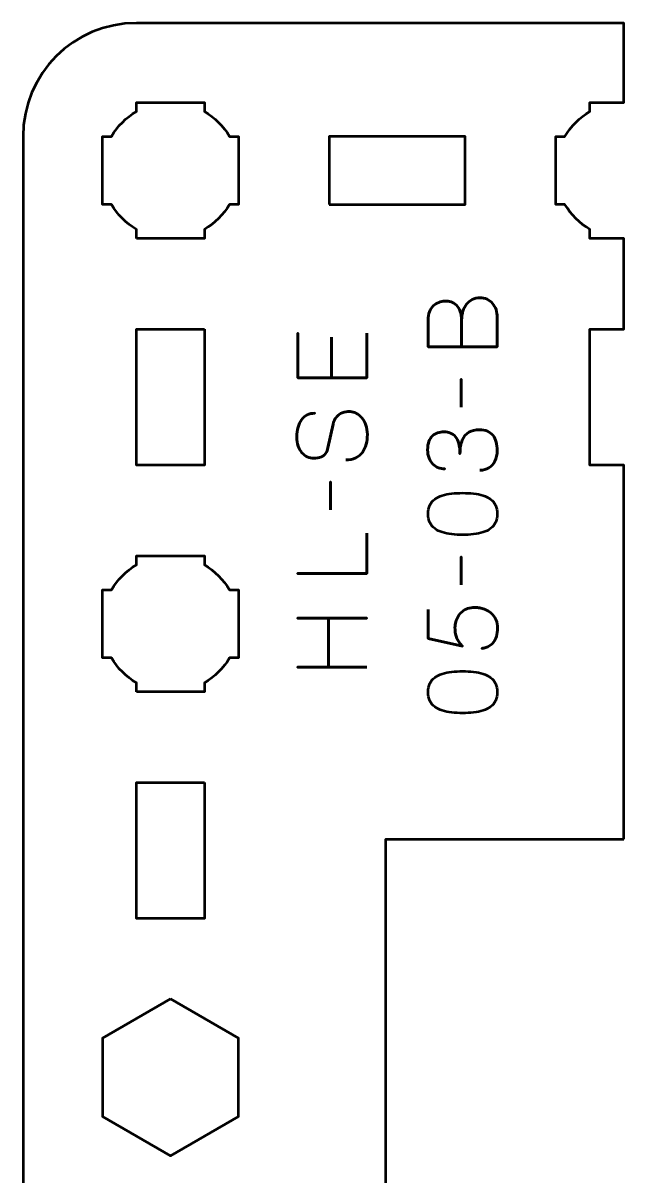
# Model space of a CAD drawing. Header units: centimetres. Extents: x -22.2 to 28.4, y -19.5 to -10.2.
# Drawn here: x -16.15 to -13.5, y -15.29 to -10.2 of the extents above; entities that cross this region are included whole.
import ezdxf

# ---------------------------------------------------------------- set-up
doc = ezdxf.new("R2010")
doc.units = ezdxf.units.CM
doc.header["$MEASUREMENT"] = 0
doc.layers.add('Layer 1', color=7, linetype='Continuous')

msp = doc.modelspace()

# ---------------------------------------------------------------- linework, layer by layer
at = {"layer": 'Layer 1', "lineweight": 53}
for points, knots in [([(-13.49996, -13.80007), (-13.49996, -13.80007), (-14.55004, -13.80007), (-14.55004, -13.80007), (-14.55004, -13.80007), (-14.55004, -13.80007), (-14.55004, -15.85002), (-14.55004, -15.85002), (-14.55004, -15.85002), (-14.55004, -15.85002), (-14.55003, -17.89997), (-14.55003, -17.89997), (-14.55003, -17.89997), (-14.55003, -17.89997), (-13.49996, -17.89997), (-13.49996, -17.89997), (-13.49996, -17.89997), (-13.49996, -18.53722), (-13.49996, -18.9253), (-13.49996, -19.49997), (-13.49996, -19.49997), (-13.49996, -19.49997), (-15.64997, -19.49997), (-15.64997, -19.49997), (-15.64997, -19.49997), (-15.92697, -19.49997), (-16.15006, -19.27687), (-16.15006, -18.99987), (-16.15006, -18.99987), (-16.15006, -18.99987), (-16.15006, -15.85002), (-16.15006, -15.85002), (-16.15006, -15.85002), (-16.15006, -15.85002), (-16.15006, -10.70017), (-16.15006, -10.70017), (-16.15006, -10.70017), (-16.15006, -10.42322), (-15.92718, -10.20015), (-15.65012, -10.20007), (-15.65012, -10.20007), (-15.65012, -10.20007), (-13.49996, -10.20007), (-13.49996, -10.20007), (-13.49996, -10.20007), (-13.49996, -10.20007), (-13.49996, -10.55003), (-13.49996, -10.55003), (-13.49996, -10.55003), (-13.49996, -10.55003), (-13.65011, -10.55003), (-13.65011, -10.55003), (-13.65011, -10.55003), (-13.65011, -10.55003), (-13.65011, -10.59022), (-13.65011, -10.59022), (-13.65011, -10.59022), (-13.69561, -10.61656), (-13.73355, -10.65452), (-13.75989, -10.70003), (-13.75989, -10.70003), (-13.75989, -10.70003), (-13.8001, -10.70003), (-13.8001, -10.70003), (-13.8001, -10.70003), (-13.8001, -10.70003), (-13.8001, -11.00003), (-13.8001, -11.00003), (-13.8001, -11.00003), (-13.8001, -11.00003), (-13.75987, -11.00003), (-13.75987, -11.00003), (-13.75987, -11.00003), (-13.73353, -11.04553), (-13.6956, -11.08349), (-13.65011, -11.10983), (-13.65011, -11.10983), (-13.65011, -11.10983), (-13.65011, -11.15002), (-13.65011, -11.15002), (-13.65011, -11.15002), (-13.65011, -11.15002), (-13.50159, -11.15002), (-13.50159, -11.15002), (-13.50159, -11.15002), (-13.50159, -11.15002), (-13.50004, -11.15004), (-13.50004, -11.15004), (-13.50004, -11.15004), (-13.50004, -11.15004), (-13.49996, -11.15004), (-13.49996, -11.15004), (-13.49996, -11.15004), (-13.49996, -11.15004), (-13.49996, -11.55012), (-13.49996, -11.55012), (-13.49996, -11.55012), (-13.49996, -11.55012), (-13.65012, -11.55012), (-13.65012, -11.55012), (-13.65012, -11.55012), (-13.65012, -11.55012), (-13.65012, -12.15011), (-13.65012, -12.15011), (-13.65012, -12.15011), (-13.65012, -12.15011), (-13.49996, -12.15011), (-13.49996, -12.15011), (-13.49996, -12.15011), (-13.49996, -12.82418), (-13.49996, -12.98065), (-13.49996, -13.80007)], [0, 0, 0, 0, 0.0357143, 0.0357143, 0.0357143, 0.0357143, 0.0714286, 0.0714286, 0.0714286, 0.0714286, 0.1071429, 0.1071429, 0.1071429, 0.1071429, 0.1428571, 0.1428571, 0.1428571, 0.1428571, 0.1785714, 0.1785714, 0.1785714, 0.1785714, 0.2142857, 0.2142857, 0.2142857, 0.2142857, 0.25, 0.25, 0.25, 0.25, 0.2857143, 0.2857143, 0.2857143, 0.2857143, 0.3214286, 0.3214286, 0.3214286, 0.3214286, 0.3571429, 0.3571429, 0.3571429, 0.3571429, 0.3928571, 0.3928571, 0.3928571, 0.3928571, 0.4285714, 0.4285714, 0.4285714, 0.4285714, 0.4642857, 0.4642857, 0.4642857, 0.4642857, 0.5, 0.5, 0.5, 0.5, 0.5357143, 0.5357143, 0.5357143, 0.5357143, 0.5714286, 0.5714286, 0.5714286, 0.5714286, 0.6071429, 0.6071429, 0.6071429, 0.6071429, 0.6428571, 0.6428571, 0.6428571, 0.6428571, 0.6785714, 0.6785714, 0.6785714, 0.6785714, 0.7142857, 0.7142857, 0.7142857, 0.7142857, 0.75, 0.75, 0.75, 0.75, 0.7857143, 0.7857143, 0.7857143, 0.7857143, 0.8214286, 0.8214286, 0.8214286, 0.8214286, 0.8571429, 0.8571429, 0.8571429, 0.8571429, 0.8928571, 0.8928571, 0.8928571, 0.8928571, 0.9285714, 0.9285714, 0.9285714, 0.9285714, 0.9642857, 0.9642857, 0.9642857, 0.9642857, 1, 1, 1, 1]), ([(-15.65011, -11.15002), (-15.65011, -11.15002), (-15.50159, -11.15002), (-15.50159, -11.15002), (-15.50159, -11.15002), (-15.50159, -11.15002), (-15.50004, -11.15004), (-15.50004, -11.15004), (-15.50004, -11.15004), (-15.50004, -11.15004), (-15.49849, -11.15002), (-15.49849, -11.15002), (-15.49849, -11.15002), (-15.49849, -11.15002), (-15.35011, -11.15002), (-15.35011, -11.15002), (-15.35011, -11.15002), (-15.35011, -11.15002), (-15.35011, -11.10993), (-15.35011, -11.10993), (-15.35011, -11.10993), (-15.30454, -11.08358), (-15.26656, -11.04558), (-15.2402, -11.00003), (-15.2402, -11.00003), (-15.2402, -11.00003), (-15.20011, -11.00003), (-15.20011, -11.00003), (-15.20011, -11.00003), (-15.20011, -11.00003), (-15.20011, -10.85598), (-15.20011, -10.85598), (-15.20011, -10.85598), (-15.20011, -10.85598), (-15.20005, -10.85004), (-15.20005, -10.85004), (-15.20005, -10.85004), (-15.20005, -10.85004), (-15.20011, -10.8441), (-15.20011, -10.8441), (-15.20011, -10.8441), (-15.20011, -10.8441), (-15.20011, -10.70003), (-15.20011, -10.70003), (-15.20011, -10.70003), (-15.20011, -10.70003), (-15.24018, -10.70003), (-15.24018, -10.70003), (-15.24018, -10.70003), (-15.26654, -10.65446), (-15.30453, -10.61647), (-15.35011, -10.59013), (-15.35011, -10.59013), (-15.35011, -10.59013), (-15.35011, -10.55003), (-15.35011, -10.55003), (-15.35011, -10.55003), (-15.35011, -10.55003), (-15.65011, -10.55003), (-15.65011, -10.55003), (-15.65011, -10.55003), (-15.65011, -10.55003), (-15.65011, -10.59022), (-15.65011, -10.59022), (-15.65011, -10.59022), (-15.69561, -10.61656), (-15.73355, -10.65452), (-15.75989, -10.70003), (-15.75989, -10.70003), (-15.75989, -10.70003), (-15.8001, -10.70003), (-15.8001, -10.70003), (-15.8001, -10.70003), (-15.8001, -10.70003), (-15.8001, -11.00003), (-15.8001, -11.00003), (-15.8001, -11.00003), (-15.8001, -11.00003), (-15.75987, -11.00003), (-15.75987, -11.00003), (-15.75987, -11.00003), (-15.73353, -11.04553), (-15.6956, -11.08349), (-15.65011, -11.10983), (-15.65011, -11.10983), (-15.65011, -11.10983), (-15.65011, -11.15002), (-15.65011, -11.15002)], [0, 0, 0, 0, 0.0454545, 0.0454545, 0.0454545, 0.0454545, 0.0909091, 0.0909091, 0.0909091, 0.0909091, 0.1363636, 0.1363636, 0.1363636, 0.1363636, 0.1818182, 0.1818182, 0.1818182, 0.1818182, 0.2272727, 0.2272727, 0.2272727, 0.2272727, 0.2727273, 0.2727273, 0.2727273, 0.2727273, 0.3181818, 0.3181818, 0.3181818, 0.3181818, 0.3636364, 0.3636364, 0.3636364, 0.3636364, 0.4090909, 0.4090909, 0.4090909, 0.4090909, 0.4545455, 0.4545455, 0.4545455, 0.4545455, 0.5, 0.5, 0.5, 0.5, 0.5454545, 0.5454545, 0.5454545, 0.5454545, 0.5909091, 0.5909091, 0.5909091, 0.5909091, 0.6363636, 0.6363636, 0.6363636, 0.6363636, 0.6818182, 0.6818182, 0.6818182, 0.6818182, 0.7272727, 0.7272727, 0.7272727, 0.7272727, 0.7727273, 0.7727273, 0.7727273, 0.7727273, 0.8181818, 0.8181818, 0.8181818, 0.8181818, 0.8636364, 0.8636364, 0.8636364, 0.8636364, 0.9090909, 0.9090909, 0.9090909, 0.9090909, 0.9545455, 0.9545455, 0.9545455, 0.9545455, 1, 1, 1, 1]), ([(-14.80011, -11), (-14.80011, -11), (-14.80011, -10.69999), (-14.80011, -10.69999), (-14.80011, -10.69999), (-14.80011, -10.69999), (-14.20012, -10.69999), (-14.20012, -10.69999), (-14.20012, -10.69999), (-14.20012, -10.69999), (-14.20012, -11), (-14.20012, -11), (-14.20012, -11), (-14.20012, -11), (-14.80011, -11), (-14.80011, -11)], [0, 0, 0, 0, 0.25, 0.25, 0.25, 0.25, 0.5, 0.5, 0.5, 0.5, 0.75, 0.75, 0.75, 0.75, 1, 1, 1, 1]), ([(-15.35011, -11.55012), (-15.35011, -11.55012), (-15.65012, -11.55012), (-15.65012, -11.55012), (-15.65012, -11.55012), (-15.65012, -11.55012), (-15.65012, -12.15011), (-15.65012, -12.15011), (-15.65012, -12.15011), (-15.65012, -12.15011), (-15.35011, -12.15011), (-15.35011, -12.15011), (-15.35011, -12.15011), (-15.35011, -12.15011), (-15.35011, -11.55012), (-15.35011, -11.55012)], [0, 0, 0, 0, 0.25, 0.25, 0.25, 0.25, 0.5, 0.5, 0.5, 0.5, 0.75, 0.75, 0.75, 0.75, 1, 1, 1, 1]), ([(-15.65011, -13.15002), (-15.65011, -13.15002), (-15.50159, -13.15002), (-15.50159, -13.15002), (-15.50159, -13.15002), (-15.50159, -13.15002), (-15.50004, -13.15004), (-15.50004, -13.15004), (-15.50004, -13.15004), (-15.50004, -13.15004), (-15.49849, -13.15002), (-15.49849, -13.15002), (-15.49849, -13.15002), (-15.49849, -13.15002), (-15.35011, -13.15002), (-15.35011, -13.15002), (-15.35011, -13.15002), (-15.35011, -13.15002), (-15.35011, -13.10993), (-15.35011, -13.10993), (-15.35011, -13.10993), (-15.30454, -13.08358), (-15.26656, -13.04558), (-15.2402, -13.00003), (-15.2402, -13.00003), (-15.2402, -13.00003), (-15.20011, -13.00003), (-15.20011, -13.00003), (-15.20011, -13.00003), (-15.20011, -13.00003), (-15.20011, -12.85598), (-15.20011, -12.85598), (-15.20011, -12.85598), (-15.20011, -12.85598), (-15.20005, -12.85004), (-15.20005, -12.85004), (-15.20005, -12.85004), (-15.20005, -12.85004), (-15.20011, -12.8441), (-15.20011, -12.8441), (-15.20011, -12.8441), (-15.20011, -12.8441), (-15.20011, -12.70003), (-15.20011, -12.70003), (-15.20011, -12.70003), (-15.20011, -12.70003), (-15.24018, -12.70003), (-15.24018, -12.70003), (-15.24018, -12.70003), (-15.26654, -12.65446), (-15.30453, -12.61647), (-15.35011, -12.59013), (-15.35011, -12.59013), (-15.35011, -12.59013), (-15.35011, -12.55003), (-15.35011, -12.55003), (-15.35011, -12.55003), (-15.35011, -12.55003), (-15.65011, -12.55003), (-15.65011, -12.55003), (-15.65011, -12.55003), (-15.65011, -12.55003), (-15.65011, -12.59022), (-15.65011, -12.59022), (-15.65011, -12.59022), (-15.69561, -12.61656), (-15.73355, -12.65452), (-15.75989, -12.70003), (-15.75989, -12.70003), (-15.75989, -12.70003), (-15.8001, -12.70003), (-15.8001, -12.70003), (-15.8001, -12.70003), (-15.8001, -12.70003), (-15.8001, -13.00003), (-15.8001, -13.00003), (-15.8001, -13.00003), (-15.8001, -13.00003), (-15.75987, -13.00003), (-15.75987, -13.00003), (-15.75987, -13.00003), (-15.73353, -13.04553), (-15.6956, -13.08349), (-15.65011, -13.10983), (-15.65011, -13.10983), (-15.65011, -13.10983), (-15.65011, -13.15002), (-15.65011, -13.15002)], [0, 0, 0, 0, 0.0454545, 0.0454545, 0.0454545, 0.0454545, 0.0909091, 0.0909091, 0.0909091, 0.0909091, 0.1363636, 0.1363636, 0.1363636, 0.1363636, 0.1818182, 0.1818182, 0.1818182, 0.1818182, 0.2272727, 0.2272727, 0.2272727, 0.2272727, 0.2727273, 0.2727273, 0.2727273, 0.2727273, 0.3181818, 0.3181818, 0.3181818, 0.3181818, 0.3636364, 0.3636364, 0.3636364, 0.3636364, 0.4090909, 0.4090909, 0.4090909, 0.4090909, 0.4545455, 0.4545455, 0.4545455, 0.4545455, 0.5, 0.5, 0.5, 0.5, 0.5454545, 0.5454545, 0.5454545, 0.5454545, 0.5909091, 0.5909091, 0.5909091, 0.5909091, 0.6363636, 0.6363636, 0.6363636, 0.6363636, 0.6818182, 0.6818182, 0.6818182, 0.6818182, 0.7272727, 0.7272727, 0.7272727, 0.7272727, 0.7727273, 0.7727273, 0.7727273, 0.7727273, 0.8181818, 0.8181818, 0.8181818, 0.8181818, 0.8636364, 0.8636364, 0.8636364, 0.8636364, 0.9090909, 0.9090909, 0.9090909, 0.9090909, 0.9545455, 0.9545455, 0.9545455, 0.9545455, 1, 1, 1, 1]), ([(-15.35011, -13.55012), (-15.35011, -13.55012), (-15.65012, -13.55012), (-15.65012, -13.55012), (-15.65012, -13.55012), (-15.65012, -13.55012), (-15.65012, -14.15011), (-15.65012, -14.15011), (-15.65012, -14.15011), (-15.65012, -14.15011), (-15.35011, -14.15011), (-15.35011, -14.15011), (-15.35011, -14.15011), (-15.35011, -14.15011), (-15.35011, -13.55012), (-15.35011, -13.55012)], [0, 0, 0, 0, 0.25, 0.25, 0.25, 0.25, 0.5, 0.5, 0.5, 0.5, 0.75, 0.75, 0.75, 0.75, 1, 1, 1, 1]), ([(-15.50001, -14.50359), (-15.50001, -14.50359), (-15.35, -14.59019), (-15.35, -14.59019), (-15.35, -14.59019), (-15.35, -14.59019), (-15.20001, -14.67679), (-15.20001, -14.67679), (-15.20001, -14.67679), (-15.20001, -14.67679), (-15.20001, -14.85), (-15.20001, -14.85), (-15.20001, -14.85), (-15.20001, -14.85), (-15.20001, -15.02321), (-15.20001, -15.02321), (-15.20001, -15.02321), (-15.20001, -15.02321), (-15.35, -15.10981), (-15.35, -15.10981), (-15.35, -15.10981), (-15.35, -15.10981), (-15.50001, -15.19641), (-15.50001, -15.19641), (-15.50001, -15.19641), (-15.50001, -15.19641), (-15.65002, -15.10981), (-15.65002, -15.10981), (-15.65002, -15.10981), (-15.65002, -15.10981), (-15.80001, -15.02321), (-15.80001, -15.02321), (-15.80001, -15.02321), (-15.80001, -15.02321), (-15.80001, -14.85), (-15.80001, -14.85), (-15.80001, -14.85), (-15.80001, -14.85), (-15.80001, -14.67679), (-15.80001, -14.67679), (-15.80001, -14.67679), (-15.80001, -14.67679), (-15.65002, -14.59019), (-15.65002, -14.59019), (-15.65002, -14.59019), (-15.65002, -14.59019), (-15.50001, -14.50359), (-15.50001, -14.50359)], [0, 0, 0, 0, 0.0833333, 0.0833333, 0.0833333, 0.0833333, 0.1666667, 0.1666667, 0.1666667, 0.1666667, 0.25, 0.25, 0.25, 0.25, 0.3333333, 0.3333333, 0.3333333, 0.3333333, 0.4166667, 0.4166667, 0.4166667, 0.4166667, 0.5, 0.5, 0.5, 0.5, 0.5833333, 0.5833333, 0.5833333, 0.5833333, 0.6666667, 0.6666667, 0.6666667, 0.6666667, 0.75, 0.75, 0.75, 0.75, 0.8333333, 0.8333333, 0.8333333, 0.8333333, 0.9166667, 0.9166667, 0.9166667, 0.9166667, 1, 1, 1, 1])]:
    msp.add_open_spline(points, degree=3, knots=knots, dxfattribs=at)
at = {"layer": 'Layer 1', "color": 5, "lineweight": 53}
for points, knots in [([(-14.21592, -11.62797), (-14.21592, -11.62797), (-14.21592, -11.51071), (-14.21592, -11.51071), (-14.21592, -11.51071), (-14.21599, -11.49547), (-14.2181, -11.48249), (-14.22227, -11.47155), (-14.22227, -11.47155), (-14.22636, -11.46068), (-14.23193, -11.45187), (-14.23892, -11.44502), (-14.23892, -11.44502), (-14.2459, -11.43818), (-14.2538, -11.43324), (-14.26255, -11.43013), (-14.26255, -11.43013), (-14.27123, -11.4271), (-14.28026, -11.42569), (-14.28957, -11.42604), (-14.28957, -11.42604), (-14.29889, -11.42647), (-14.30792, -11.42844), (-14.31674, -11.43197), (-14.31674, -11.43197), (-14.32556, -11.43543), (-14.33353, -11.44065), (-14.34066, -11.44749), (-14.34066, -11.44749), (-14.34778, -11.45433), (-14.35343, -11.46287), (-14.35759, -11.47324), (-14.35759, -11.47324), (-14.36182, -11.48362), (-14.36401, -11.49582), (-14.36408, -11.50986), (-14.36408, -11.50986), (-14.36408, -11.50986), (-14.36408, -11.62797), (-14.36408, -11.62797), (-14.36408, -11.62797), (-14.36408, -11.62797), (-14.05886, -11.62797), (-14.05886, -11.62797), (-14.05886, -11.62797), (-14.05886, -11.62797), (-14.05886, -11.49801), (-14.05886, -11.49801), (-14.05886, -11.49801), (-14.05886, -11.48587), (-14.06062, -11.47458), (-14.06408, -11.46414), (-14.06408, -11.46414), (-14.06761, -11.4537), (-14.07262, -11.4446), (-14.07925, -11.4367), (-14.07925, -11.4367), (-14.08595, -11.42886), (-14.094, -11.42273), (-14.10352, -11.41835), (-14.10352, -11.41835), (-14.11305, -11.41398), (-14.12384, -11.41172), (-14.13591, -11.41165), (-14.13591, -11.41165), (-14.14804, -11.41193), (-14.15898, -11.41447), (-14.16878, -11.41934), (-14.16878, -11.41934), (-14.17859, -11.42421), (-14.18699, -11.43098), (-14.19397, -11.43973), (-14.19397, -11.43973), (-14.20103, -11.44848), (-14.20646, -11.45892), (-14.2102, -11.47092), (-14.2102, -11.47092), (-14.21394, -11.48291), (-14.21584, -11.49617), (-14.21592, -11.51071), (-14.21592, -11.51071), (-14.21584, -11.49617), (-14.21394, -11.48291), (-14.2102, -11.47092), (-14.2102, -11.47092), (-14.20646, -11.45892), (-14.20103, -11.44848), (-14.19397, -11.43973), (-14.19397, -11.43973), (-14.18699, -11.43098), (-14.17859, -11.42421), (-14.16878, -11.41934), (-14.16878, -11.41934), (-14.15898, -11.41447), (-14.14804, -11.41193), (-14.13591, -11.41165), (-14.13591, -11.41165), (-14.12384, -11.41172), (-14.11305, -11.41398), (-14.10352, -11.41835), (-14.10352, -11.41835), (-14.094, -11.42273), (-14.08595, -11.42886), (-14.07925, -11.4367), (-14.07925, -11.4367), (-14.07262, -11.4446), (-14.06761, -11.4537), (-14.06408, -11.46414), (-14.06408, -11.46414), (-14.06062, -11.47458), (-14.05886, -11.48587), (-14.05886, -11.49801), (-14.05886, -11.49801), (-14.05886, -11.49801), (-14.05886, -11.62797), (-14.05886, -11.62797), (-14.05886, -11.62797), (-14.05886, -11.62797), (-14.36408, -11.62797), (-14.36408, -11.62797), (-14.36408, -11.62797), (-14.36408, -11.62797), (-14.36408, -11.50986), (-14.36408, -11.50986), (-14.36408, -11.50986), (-14.36401, -11.49582), (-14.36182, -11.48362), (-14.35759, -11.47324), (-14.35759, -11.47324), (-14.35343, -11.46287), (-14.34778, -11.45433), (-14.34066, -11.44749), (-14.34066, -11.44749), (-14.33353, -11.44065), (-14.32556, -11.43543), (-14.31674, -11.43197), (-14.31674, -11.43197), (-14.30792, -11.42844), (-14.29889, -11.42647), (-14.28957, -11.42604), (-14.28957, -11.42604), (-14.28026, -11.42569), (-14.27123, -11.4271), (-14.26255, -11.43013), (-14.26255, -11.43013), (-14.2538, -11.43324), (-14.2459, -11.43818), (-14.23892, -11.44502), (-14.23892, -11.44502), (-14.23193, -11.45187), (-14.22636, -11.46068), (-14.22227, -11.47155), (-14.22227, -11.47155), (-14.2181, -11.48249), (-14.21599, -11.49547), (-14.21592, -11.51071), (-14.21592, -11.51071), (-14.21592, -11.51071), (-14.21592, -11.62797), (-14.21592, -11.62797)], [0, 0, 0, 0, 0.025, 0.025, 0.025, 0.025, 0.05, 0.05, 0.05, 0.05, 0.075, 0.075, 0.075, 0.075, 0.1, 0.1, 0.1, 0.1, 0.125, 0.125, 0.125, 0.125, 0.15, 0.15, 0.15, 0.15, 0.175, 0.175, 0.175, 0.175, 0.2, 0.2, 0.2, 0.2, 0.225, 0.225, 0.225, 0.225, 0.25, 0.25, 0.25, 0.25, 0.275, 0.275, 0.275, 0.275, 0.3, 0.3, 0.3, 0.3, 0.325, 0.325, 0.325, 0.325, 0.35, 0.35, 0.35, 0.35, 0.375, 0.375, 0.375, 0.375, 0.4, 0.4, 0.4, 0.4, 0.425, 0.425, 0.425, 0.425, 0.45, 0.45, 0.45, 0.45, 0.475, 0.475, 0.475, 0.475, 0.5, 0.5, 0.5, 0.5, 0.525, 0.525, 0.525, 0.525, 0.55, 0.55, 0.55, 0.55, 0.575, 0.575, 0.575, 0.575, 0.6, 0.6, 0.6, 0.6, 0.625, 0.625, 0.625, 0.625, 0.65, 0.65, 0.65, 0.65, 0.675, 0.675, 0.675, 0.675, 0.7, 0.7, 0.7, 0.7, 0.725, 0.725, 0.725, 0.725, 0.75, 0.75, 0.75, 0.75, 0.775, 0.775, 0.775, 0.775, 0.8, 0.8, 0.8, 0.8, 0.825, 0.825, 0.825, 0.825, 0.85, 0.85, 0.85, 0.85, 0.875, 0.875, 0.875, 0.875, 0.9, 0.9, 0.9, 0.9, 0.925, 0.925, 0.925, 0.925, 0.95, 0.95, 0.95, 0.95, 0.975, 0.975, 0.975, 0.975, 1, 1, 1, 1]), ([(-14.63417, -11.56786), (-14.63417, -11.56786), (-14.63417, -11.76513), (-14.63417, -11.76513), (-14.63417, -11.76513), (-14.63417, -11.76513), (-14.9377, -11.76513), (-14.9377, -11.76513), (-14.9377, -11.76513), (-14.9377, -11.76513), (-14.9377, -11.56786), (-14.9377, -11.56786), (-14.9377, -11.56786), (-14.9377, -11.56786), (-14.9377, -11.76513), (-14.9377, -11.76513), (-14.9377, -11.76513), (-14.9377, -11.76513), (-14.63417, -11.76513), (-14.63417, -11.76513), (-14.63417, -11.76513), (-14.63417, -11.76513), (-14.63417, -11.56786), (-14.63417, -11.56786)], [0, 0, 0, 0, 0.1666667, 0.1666667, 0.1666667, 0.1666667, 0.3333333, 0.3333333, 0.3333333, 0.3333333, 0.5, 0.5, 0.5, 0.5, 0.6666667, 0.6666667, 0.6666667, 0.6666667, 0.8333333, 0.8333333, 0.8333333, 0.8333333, 1, 1, 1, 1]), ([(-14.79038, -11.58479), (-14.79038, -11.58479), (-14.79038, -11.76513), (-14.79038, -11.76513), (-14.79038, -11.76513), (-14.79038, -11.76513), (-14.79038, -11.58479), (-14.79038, -11.58479)], [0, 0, 0, 0, 0.5, 0.5, 0.5, 0.5, 1, 1, 1, 1]), ([(-14.21846, -11.89382), (-14.21846, -11.89382), (-14.21846, -11.77063), (-14.21846, -11.77063), (-14.21846, -11.77063), (-14.21846, -11.77063), (-14.21846, -11.89382), (-14.21846, -11.89382)], [0, 0, 0, 0, 0.5, 0.5, 0.5, 0.5, 1, 1, 1, 1]), ([(-14.72646, -12.12708), (-14.70952, -12.12694), (-14.69506, -12.12398), (-14.68306, -12.11805), (-14.68306, -12.11805), (-14.671, -12.11219), (-14.66119, -12.10401), (-14.65364, -12.09371), (-14.65364, -12.09371), (-14.64602, -12.08334), (-14.64045, -12.07141), (-14.63692, -12.05794), (-14.63692, -12.05794), (-14.63332, -12.04453), (-14.63156, -12.03014), (-14.63163, -12.0149), (-14.63163, -12.0149), (-14.6317, -11.99952), (-14.63396, -11.98569), (-14.63826, -11.97334), (-14.63826, -11.97334), (-14.64257, -11.96106), (-14.64835, -11.95055), (-14.65562, -11.94173), (-14.65562, -11.94173), (-14.66289, -11.93298), (-14.671, -11.92621), (-14.68003, -11.92141), (-14.68003, -11.92141), (-14.68906, -11.91661), (-14.6983, -11.91407), (-14.70783, -11.91372), (-14.70783, -11.91372), (-14.72032, -11.9133), (-14.73175, -11.91513), (-14.74205, -11.91915), (-14.74205, -11.91915), (-14.75235, -11.92318), (-14.76096, -11.92939), (-14.76801, -11.93778), (-14.76801, -11.93778), (-14.77507, -11.94611), (-14.78001, -11.95662), (-14.78276, -11.96918), (-14.78276, -11.96918), (-14.78276, -11.96918), (-14.8052, -12.07289), (-14.8052, -12.07289), (-14.8052, -12.07289), (-14.80724, -12.08263), (-14.8107, -12.09103), (-14.8155, -12.09794), (-14.8155, -12.09794), (-14.82036, -12.10486), (-14.82707, -12.11022), (-14.83568, -12.11389), (-14.83568, -12.11389), (-14.84421, -12.11756), (-14.85508, -12.11946), (-14.86827, -12.11946), (-14.86827, -12.11946), (-14.87829, -12.11946), (-14.88774, -12.11741), (-14.89663, -12.11325), (-14.89663, -12.11325), (-14.90552, -12.10916), (-14.91336, -12.10309), (-14.9202, -12.09512), (-14.9202, -12.09512), (-14.92711, -12.08715), (-14.93248, -12.07727), (-14.93636, -12.06556), (-14.93636, -12.06556), (-14.94031, -12.05377), (-14.94228, -12.0403), (-14.94235, -12.02506), (-14.94235, -12.02506), (-14.94235, -12.00975), (-14.94059, -11.99571), (-14.93706, -11.98287), (-14.93706, -11.98287), (-14.93353, -11.9701), (-14.92845, -11.95902), (-14.92168, -11.94971), (-14.92168, -11.94971), (-14.91491, -11.94039), (-14.90658, -11.9332), (-14.89685, -11.92826), (-14.89685, -11.92826), (-14.88704, -11.92332), (-14.87582, -11.92099), (-14.86319, -11.92134), (-14.86319, -11.92134), (-14.87582, -11.92099), (-14.88704, -11.92332), (-14.89685, -11.92826), (-14.89685, -11.92826), (-14.90658, -11.9332), (-14.91491, -11.94039), (-14.92168, -11.94971), (-14.92168, -11.94971), (-14.92845, -11.95902), (-14.93353, -11.9701), (-14.93706, -11.98287), (-14.93706, -11.98287), (-14.94059, -11.99571), (-14.94235, -12.00975), (-14.94235, -12.02506), (-14.94235, -12.02506), (-14.94228, -12.0403), (-14.94031, -12.05377), (-14.93636, -12.06556), (-14.93636, -12.06556), (-14.93248, -12.07727), (-14.92711, -12.08715), (-14.9202, -12.09512), (-14.9202, -12.09512), (-14.91336, -12.10309), (-14.90552, -12.10916), (-14.89663, -12.11325), (-14.89663, -12.11325), (-14.88774, -12.11741), (-14.87829, -12.11946), (-14.86827, -12.11946), (-14.86827, -12.11946), (-14.85508, -12.11946), (-14.84421, -12.11763), (-14.83575, -12.1141), (-14.83575, -12.1141), (-14.82721, -12.1105), (-14.82058, -12.10521), (-14.81571, -12.09829), (-14.81571, -12.09829), (-14.81091, -12.09138), (-14.80738, -12.08291), (-14.8052, -12.07289), (-14.8052, -12.07289), (-14.8052, -12.07289), (-14.78276, -11.96918), (-14.78276, -11.96918), (-14.78276, -11.96918), (-14.78001, -11.95634), (-14.77507, -11.94575), (-14.76801, -11.93743), (-14.76801, -11.93743), (-14.76096, -11.92903), (-14.75235, -11.92289), (-14.74205, -11.91894), (-14.74205, -11.91894), (-14.73175, -11.91506), (-14.72032, -11.9133), (-14.70783, -11.91372), (-14.70783, -11.91372), (-14.6983, -11.91407), (-14.68906, -11.91661), (-14.68003, -11.92141), (-14.68003, -11.92141), (-14.671, -11.92621), (-14.66289, -11.93298), (-14.65562, -11.94173), (-14.65562, -11.94173), (-14.64835, -11.95055), (-14.64257, -11.96106), (-14.63826, -11.97334), (-14.63826, -11.97334), (-14.63396, -11.98569), (-14.6317, -11.99952), (-14.63163, -12.0149), (-14.63163, -12.0149), (-14.63156, -12.03014), (-14.63332, -12.04453), (-14.63692, -12.05794), (-14.63692, -12.05794), (-14.64045, -12.07141), (-14.64602, -12.08334), (-14.65364, -12.09371), (-14.65364, -12.09371), (-14.66119, -12.10401), (-14.671, -12.11219), (-14.68306, -12.11805), (-14.68306, -12.11805), (-14.69506, -12.12398), (-14.70952, -12.12694), (-14.72646, -12.12708)], [0, 0, 0, 0, 0.0217391, 0.0217391, 0.0217391, 0.0217391, 0.0434783, 0.0434783, 0.0434783, 0.0434783, 0.0652174, 0.0652174, 0.0652174, 0.0652174, 0.0869565, 0.0869565, 0.0869565, 0.0869565, 0.1086957, 0.1086957, 0.1086957, 0.1086957, 0.1304348, 0.1304348, 0.1304348, 0.1304348, 0.1521739, 0.1521739, 0.1521739, 0.1521739, 0.173913, 0.173913, 0.173913, 0.173913, 0.1956522, 0.1956522, 0.1956522, 0.1956522, 0.2173913, 0.2173913, 0.2173913, 0.2173913, 0.2391304, 0.2391304, 0.2391304, 0.2391304, 0.2608696, 0.2608696, 0.2608696, 0.2608696, 0.2826087, 0.2826087, 0.2826087, 0.2826087, 0.3043478, 0.3043478, 0.3043478, 0.3043478, 0.326087, 0.326087, 0.326087, 0.326087, 0.3478261, 0.3478261, 0.3478261, 0.3478261, 0.3695652, 0.3695652, 0.3695652, 0.3695652, 0.3913043, 0.3913043, 0.3913043, 0.3913043, 0.4130435, 0.4130435, 0.4130435, 0.4130435, 0.4347826, 0.4347826, 0.4347826, 0.4347826, 0.4565217, 0.4565217, 0.4565217, 0.4565217, 0.4782609, 0.4782609, 0.4782609, 0.4782609, 0.5, 0.5, 0.5, 0.5, 0.5217391, 0.5217391, 0.5217391, 0.5217391, 0.5434783, 0.5434783, 0.5434783, 0.5434783, 0.5652174, 0.5652174, 0.5652174, 0.5652174, 0.5869565, 0.5869565, 0.5869565, 0.5869565, 0.6086957, 0.6086957, 0.6086957, 0.6086957, 0.6304348, 0.6304348, 0.6304348, 0.6304348, 0.6521739, 0.6521739, 0.6521739, 0.6521739, 0.673913, 0.673913, 0.673913, 0.673913, 0.6956522, 0.6956522, 0.6956522, 0.6956522, 0.7173913, 0.7173913, 0.7173913, 0.7173913, 0.7391304, 0.7391304, 0.7391304, 0.7391304, 0.7608696, 0.7608696, 0.7608696, 0.7608696, 0.7826087, 0.7826087, 0.7826087, 0.7826087, 0.8043478, 0.8043478, 0.8043478, 0.8043478, 0.826087, 0.826087, 0.826087, 0.826087, 0.8478261, 0.8478261, 0.8478261, 0.8478261, 0.8695652, 0.8695652, 0.8695652, 0.8695652, 0.8913043, 0.8913043, 0.8913043, 0.8913043, 0.9130435, 0.9130435, 0.9130435, 0.9130435, 0.9347826, 0.9347826, 0.9347826, 0.9347826, 0.9565217, 0.9565217, 0.9565217, 0.9565217, 0.9782609, 0.9782609, 0.9782609, 0.9782609, 1, 1, 1, 1]), ([(-14.13548, -12.17237), (-14.12024, -12.1723), (-14.10698, -12.16877), (-14.09548, -12.16179), (-14.09548, -12.16179), (-14.08405, -12.1548), (-14.07509, -12.14485), (-14.06867, -12.13187), (-14.06867, -12.13187), (-14.06225, -12.11889), (-14.059, -12.1033), (-14.05886, -12.08516), (-14.05886, -12.08516), (-14.05886, -12.07155), (-14.06027, -12.0592), (-14.06323, -12.04798), (-14.06323, -12.04798), (-14.0662, -12.03683), (-14.07078, -12.02724), (-14.07706, -12.01912), (-14.07706, -12.01912), (-14.08334, -12.01101), (-14.09146, -12.0048), (-14.10133, -12.00036), (-14.10133, -12.00036), (-14.11128, -11.99598), (-14.12321, -11.9938), (-14.13718, -11.99373), (-14.13718, -11.99373), (-14.1558, -11.99365), (-14.17154, -11.99746), (-14.18431, -12.00501), (-14.18431, -12.00501), (-14.19708, -12.01256), (-14.20667, -12.02428), (-14.21323, -12.04001), (-14.21323, -12.04001), (-14.2198, -12.05574), (-14.22311, -12.07592), (-14.22311, -12.1004), (-14.22311, -12.1004), (-14.22304, -12.08213), (-14.22473, -12.06682), (-14.22819, -12.05433), (-14.22819, -12.05433), (-14.23165, -12.04191), (-14.23652, -12.03197), (-14.24287, -12.02449), (-14.24287, -12.02449), (-14.24915, -12.01701), (-14.25663, -12.01158), (-14.26523, -12.00833), (-14.26523, -12.00833), (-14.27377, -12.00501), (-14.28315, -12.00339), (-14.29338, -12.00346), (-14.29338, -12.00346), (-14.30362, -12.00339), (-14.31307, -12.0048), (-14.32182, -12.00762), (-14.32182, -12.00762), (-14.33057, -12.01038), (-14.33826, -12.01489), (-14.34482, -12.02103), (-14.34482, -12.02103), (-14.35138, -12.02717), (-14.35653, -12.03528), (-14.3602, -12.04523), (-14.3602, -12.04523), (-14.36387, -12.05525), (-14.3657, -12.06746), (-14.36577, -12.08178), (-14.36577, -12.08178), (-14.3657, -12.09603), (-14.36359, -12.10852), (-14.35949, -12.1191), (-14.35949, -12.1191), (-14.3554, -12.12976), (-14.34983, -12.1385), (-14.3427, -12.14556), (-14.3427, -12.14556), (-14.33558, -12.15254), (-14.32746, -12.15777), (-14.31829, -12.16122), (-14.31829, -12.16122), (-14.30912, -12.16475), (-14.29938, -12.16644), (-14.28915, -12.16644), (-14.28915, -12.16644), (-14.29938, -12.16644), (-14.30912, -12.16475), (-14.31829, -12.16122), (-14.31829, -12.16122), (-14.32746, -12.15777), (-14.33558, -12.15254), (-14.3427, -12.14556), (-14.3427, -12.14556), (-14.34983, -12.1385), (-14.3554, -12.12976), (-14.35949, -12.1191), (-14.35949, -12.1191), (-14.36359, -12.10852), (-14.3657, -12.09603), (-14.36577, -12.08178), (-14.36577, -12.08178), (-14.3657, -12.06746), (-14.36387, -12.05525), (-14.3602, -12.04523), (-14.3602, -12.04523), (-14.35653, -12.03528), (-14.35138, -12.02717), (-14.34482, -12.02103), (-14.34482, -12.02103), (-14.33826, -12.01489), (-14.33057, -12.01038), (-14.32182, -12.00762), (-14.32182, -12.00762), (-14.31307, -12.0048), (-14.30362, -12.00339), (-14.29338, -12.00346), (-14.29338, -12.00346), (-14.28315, -12.00339), (-14.27377, -12.00501), (-14.26523, -12.00833), (-14.26523, -12.00833), (-14.25663, -12.01158), (-14.24915, -12.01701), (-14.24287, -12.02449), (-14.24287, -12.02449), (-14.23652, -12.03197), (-14.23165, -12.04191), (-14.22819, -12.05433), (-14.22819, -12.05433), (-14.22473, -12.06682), (-14.22304, -12.08213), (-14.22311, -12.1004), (-14.22311, -12.1004), (-14.22311, -12.07592), (-14.2198, -12.05574), (-14.21323, -12.04001), (-14.21323, -12.04001), (-14.20667, -12.02428), (-14.19708, -12.01256), (-14.18431, -12.00501), (-14.18431, -12.00501), (-14.17154, -11.99746), (-14.1558, -11.99365), (-14.13718, -11.99373), (-14.13718, -11.99373), (-14.12321, -11.9938), (-14.11128, -11.99598), (-14.10133, -12.00036), (-14.10133, -12.00036), (-14.09146, -12.0048), (-14.08334, -12.01101), (-14.07706, -12.01912), (-14.07706, -12.01912), (-14.07078, -12.02724), (-14.0662, -12.03683), (-14.06323, -12.04798), (-14.06323, -12.04798), (-14.06027, -12.0592), (-14.05886, -12.07155), (-14.05886, -12.08516), (-14.05886, -12.08516), (-14.059, -12.1033), (-14.06225, -12.11889), (-14.06867, -12.13187), (-14.06867, -12.13187), (-14.07509, -12.14485), (-14.08405, -12.1548), (-14.09548, -12.16179), (-14.09548, -12.16179), (-14.10698, -12.16877), (-14.12024, -12.1723), (-14.13548, -12.17237)], [0, 0, 0, 0, 0.0227273, 0.0227273, 0.0227273, 0.0227273, 0.0454545, 0.0454545, 0.0454545, 0.0454545, 0.0681818, 0.0681818, 0.0681818, 0.0681818, 0.0909091, 0.0909091, 0.0909091, 0.0909091, 0.1136364, 0.1136364, 0.1136364, 0.1136364, 0.1363636, 0.1363636, 0.1363636, 0.1363636, 0.1590909, 0.1590909, 0.1590909, 0.1590909, 0.1818182, 0.1818182, 0.1818182, 0.1818182, 0.2045455, 0.2045455, 0.2045455, 0.2045455, 0.2272727, 0.2272727, 0.2272727, 0.2272727, 0.25, 0.25, 0.25, 0.25, 0.2727273, 0.2727273, 0.2727273, 0.2727273, 0.2954545, 0.2954545, 0.2954545, 0.2954545, 0.3181818, 0.3181818, 0.3181818, 0.3181818, 0.3409091, 0.3409091, 0.3409091, 0.3409091, 0.3636364, 0.3636364, 0.3636364, 0.3636364, 0.3863636, 0.3863636, 0.3863636, 0.3863636, 0.4090909, 0.4090909, 0.4090909, 0.4090909, 0.4318182, 0.4318182, 0.4318182, 0.4318182, 0.4545455, 0.4545455, 0.4545455, 0.4545455, 0.4772727, 0.4772727, 0.4772727, 0.4772727, 0.5, 0.5, 0.5, 0.5, 0.5227273, 0.5227273, 0.5227273, 0.5227273, 0.5454545, 0.5454545, 0.5454545, 0.5454545, 0.5681818, 0.5681818, 0.5681818, 0.5681818, 0.5909091, 0.5909091, 0.5909091, 0.5909091, 0.6136364, 0.6136364, 0.6136364, 0.6136364, 0.6363636, 0.6363636, 0.6363636, 0.6363636, 0.6590909, 0.6590909, 0.6590909, 0.6590909, 0.6818182, 0.6818182, 0.6818182, 0.6818182, 0.7045455, 0.7045455, 0.7045455, 0.7045455, 0.7272727, 0.7272727, 0.7272727, 0.7272727, 0.75, 0.75, 0.75, 0.75, 0.7727273, 0.7727273, 0.7727273, 0.7727273, 0.7954545, 0.7954545, 0.7954545, 0.7954545, 0.8181818, 0.8181818, 0.8181818, 0.8181818, 0.8409091, 0.8409091, 0.8409091, 0.8409091, 0.8636364, 0.8636364, 0.8636364, 0.8636364, 0.8863636, 0.8863636, 0.8863636, 0.8863636, 0.9090909, 0.9090909, 0.9090909, 0.9090909, 0.9318182, 0.9318182, 0.9318182, 0.9318182, 0.9545455, 0.9545455, 0.9545455, 0.9545455, 0.9772727, 0.9772727, 0.9772727, 0.9772727, 1, 1, 1, 1]), ([(-14.79377, -12.34721), (-14.79377, -12.34721), (-14.79377, -12.22402), (-14.79377, -12.22402), (-14.79377, -12.22402), (-14.79377, -12.22402), (-14.79377, -12.34721), (-14.79377, -12.34721)], [0, 0, 0, 0, 0.5, 0.5, 0.5, 0.5, 1, 1, 1, 1]), ([(-14.05886, -12.36498), (-14.05893, -12.35017), (-14.06154, -12.3374), (-14.06662, -12.32674), (-14.06662, -12.32674), (-14.0717, -12.31616), (-14.07897, -12.30734), (-14.08821, -12.30029), (-14.08821, -12.30029), (-14.09752, -12.2933), (-14.10853, -12.2878), (-14.12123, -12.28371), (-14.12123, -12.28371), (-14.13393, -12.27968), (-14.14783, -12.27679), (-14.16307, -12.27517), (-14.16307, -12.27517), (-14.17831, -12.27347), (-14.19433, -12.27263), (-14.21126, -12.2727), (-14.21126, -12.2727), (-14.22812, -12.27263), (-14.24414, -12.27347), (-14.25931, -12.27517), (-14.25931, -12.27517), (-14.27448, -12.27679), (-14.28845, -12.27968), (-14.30115, -12.28371), (-14.30115, -12.28371), (-14.31378, -12.2878), (-14.32478, -12.2933), (-14.33417, -12.30029), (-14.33417, -12.30029), (-14.34348, -12.30734), (-14.35075, -12.31616), (-14.35583, -12.32674), (-14.35583, -12.32674), (-14.36098, -12.3374), (-14.36359, -12.35017), (-14.36366, -12.36498), (-14.36366, -12.36498), (-14.36359, -12.3798), (-14.36098, -12.39257), (-14.35583, -12.40323), (-14.35583, -12.40323), (-14.35075, -12.41381), (-14.34348, -12.42263), (-14.33417, -12.42968), (-14.33417, -12.42968), (-14.32478, -12.43667), (-14.31378, -12.44217), (-14.30115, -12.44626), (-14.30115, -12.44626), (-14.28845, -12.45029), (-14.27448, -12.45318), (-14.25931, -12.4548), (-14.25931, -12.4548), (-14.24414, -12.45649), (-14.22812, -12.45734), (-14.21126, -12.45727), (-14.21126, -12.45727), (-14.19433, -12.45734), (-14.17831, -12.45649), (-14.16307, -12.4548), (-14.16307, -12.4548), (-14.14783, -12.45318), (-14.13393, -12.45029), (-14.12123, -12.44626), (-14.12123, -12.44626), (-14.10853, -12.44217), (-14.09752, -12.43667), (-14.08821, -12.42968), (-14.08821, -12.42968), (-14.07897, -12.42263), (-14.0717, -12.41381), (-14.06662, -12.40323), (-14.06662, -12.40323), (-14.06154, -12.39257), (-14.05893, -12.3798), (-14.05886, -12.36498)], [0, 0, 0, 0, 0.05, 0.05, 0.05, 0.05, 0.1, 0.1, 0.1, 0.1, 0.15, 0.15, 0.15, 0.15, 0.2, 0.2, 0.2, 0.2, 0.25, 0.25, 0.25, 0.25, 0.3, 0.3, 0.3, 0.3, 0.35, 0.35, 0.35, 0.35, 0.4, 0.4, 0.4, 0.4, 0.45, 0.45, 0.45, 0.45, 0.5, 0.5, 0.5, 0.5, 0.55, 0.55, 0.55, 0.55, 0.6, 0.6, 0.6, 0.6, 0.65, 0.65, 0.65, 0.65, 0.7, 0.7, 0.7, 0.7, 0.75, 0.75, 0.75, 0.75, 0.8, 0.8, 0.8, 0.8, 0.85, 0.85, 0.85, 0.85, 0.9, 0.9, 0.9, 0.9, 0.95, 0.95, 0.95, 0.95, 1, 1, 1, 1]), ([(-14.05886, -12.36498), (-14.05893, -12.35017), (-14.06154, -12.3374), (-14.06662, -12.32674), (-14.06662, -12.32674), (-14.0717, -12.31616), (-14.07897, -12.30734), (-14.08821, -12.30029), (-14.08821, -12.30029), (-14.09752, -12.2933), (-14.10853, -12.2878), (-14.12123, -12.28371), (-14.12123, -12.28371), (-14.13393, -12.27968), (-14.14783, -12.27679), (-14.16307, -12.27517), (-14.16307, -12.27517), (-14.17831, -12.27347), (-14.19433, -12.27263), (-14.21126, -12.2727), (-14.21126, -12.2727), (-14.22812, -12.27263), (-14.24414, -12.27347), (-14.25931, -12.27517), (-14.25931, -12.27517), (-14.27448, -12.27679), (-14.28845, -12.27968), (-14.30115, -12.28371), (-14.30115, -12.28371), (-14.31378, -12.2878), (-14.32478, -12.2933), (-14.33417, -12.30029), (-14.33417, -12.30029), (-14.34348, -12.30734), (-14.35075, -12.31616), (-14.35583, -12.32674), (-14.35583, -12.32674), (-14.36098, -12.3374), (-14.36359, -12.35017), (-14.36366, -12.36498), (-14.36366, -12.36498), (-14.36359, -12.3798), (-14.36098, -12.39257), (-14.35583, -12.40323), (-14.35583, -12.40323), (-14.35075, -12.41381), (-14.34348, -12.42263), (-14.33417, -12.42968), (-14.33417, -12.42968), (-14.32478, -12.43667), (-14.31378, -12.44217), (-14.30115, -12.44626), (-14.30115, -12.44626), (-14.28845, -12.45029), (-14.27448, -12.45318), (-14.25931, -12.4548), (-14.25931, -12.4548), (-14.24414, -12.45649), (-14.22812, -12.45734), (-14.21126, -12.45727), (-14.21126, -12.45727), (-14.19433, -12.45734), (-14.17831, -12.45649), (-14.16307, -12.4548), (-14.16307, -12.4548), (-14.14783, -12.45318), (-14.13393, -12.45029), (-14.12123, -12.44626), (-14.12123, -12.44626), (-14.10853, -12.44217), (-14.09752, -12.43667), (-14.08821, -12.42968), (-14.08821, -12.42968), (-14.07897, -12.42263), (-14.0717, -12.41381), (-14.06662, -12.40323), (-14.06662, -12.40323), (-14.06154, -12.39257), (-14.05893, -12.3798), (-14.05886, -12.36498)], [0, 0, 0, 0, 0.05, 0.05, 0.05, 0.05, 0.1, 0.1, 0.1, 0.1, 0.15, 0.15, 0.15, 0.15, 0.2, 0.2, 0.2, 0.2, 0.25, 0.25, 0.25, 0.25, 0.3, 0.3, 0.3, 0.3, 0.35, 0.35, 0.35, 0.35, 0.4, 0.4, 0.4, 0.4, 0.45, 0.45, 0.45, 0.45, 0.5, 0.5, 0.5, 0.5, 0.55, 0.55, 0.55, 0.55, 0.6, 0.6, 0.6, 0.6, 0.65, 0.65, 0.65, 0.65, 0.7, 0.7, 0.7, 0.7, 0.75, 0.75, 0.75, 0.75, 0.8, 0.8, 0.8, 0.8, 0.85, 0.85, 0.85, 0.85, 0.9, 0.9, 0.9, 0.9, 0.95, 0.95, 0.95, 0.95, 1, 1, 1, 1]), ([(-14.63417, -12.44923), (-14.63417, -12.44923), (-14.63417, -12.62745), (-14.63417, -12.62745), (-14.63417, -12.62745), (-14.63417, -12.62745), (-14.93939, -12.62745), (-14.93939, -12.62745), (-14.93939, -12.62745), (-14.93939, -12.62745), (-14.63417, -12.62745), (-14.63417, -12.62745), (-14.63417, -12.62745), (-14.63417, -12.62745), (-14.63417, -12.44923), (-14.63417, -12.44923)], [0, 0, 0, 0, 0.25, 0.25, 0.25, 0.25, 0.5, 0.5, 0.5, 0.5, 0.75, 0.75, 0.75, 0.75, 1, 1, 1, 1]), ([(-14.21846, -12.6774), (-14.21846, -12.6774), (-14.21846, -12.55421), (-14.21846, -12.55421), (-14.21846, -12.55421), (-14.21846, -12.55421), (-14.21846, -12.6774), (-14.21846, -12.6774)], [0, 0, 0, 0, 0.5, 0.5, 0.5, 0.5, 1, 1, 1, 1]), ([(-14.36408, -12.78704), (-14.36408, -12.78704), (-14.36408, -12.91404), (-14.36408, -12.91404), (-14.36408, -12.91404), (-14.36408, -12.91404), (-14.21253, -12.94791), (-14.21253, -12.94791), (-14.21253, -12.94791), (-14.21761, -12.94198), (-14.22219, -12.93634), (-14.22622, -12.9309), (-14.22622, -12.9309), (-14.23024, -12.92554), (-14.23362, -12.9199), (-14.23645, -12.9139), (-14.23645, -12.9139), (-14.23927, -12.90797), (-14.24139, -12.9012), (-14.24287, -12.89358), (-14.24287, -12.89358), (-14.24435, -12.88603), (-14.24513, -12.877), (-14.24513, -12.86663), (-14.24513, -12.86663), (-14.24513, -12.85816), (-14.244, -12.84969), (-14.24167, -12.84123), (-14.24167, -12.84123), (-14.23941, -12.83276), (-14.23595, -12.82472), (-14.23137, -12.8171), (-14.23137, -12.8171), (-14.22671, -12.80941), (-14.22092, -12.80263), (-14.21394, -12.79671), (-14.21394, -12.79671), (-14.20695, -12.79071), (-14.19877, -12.78598), (-14.18939, -12.7826), (-14.18939, -12.7826), (-14.18, -12.77914), (-14.16935, -12.77738), (-14.1575, -12.77731), (-14.1575, -12.77731), (-14.15312, -12.77723), (-14.14762, -12.77773), (-14.14113, -12.77872), (-14.14113, -12.77872), (-14.13464, -12.77963), (-14.12758, -12.78133), (-14.1201, -12.78373), (-14.1201, -12.78373), (-14.11262, -12.78612), (-14.10521, -12.78951), (-14.09788, -12.79381), (-14.09788, -12.79381), (-14.09054, -12.79812), (-14.08384, -12.80362), (-14.07777, -12.81025), (-14.07777, -12.81025), (-14.0717, -12.81689), (-14.06683, -12.82493), (-14.06316, -12.83431), (-14.06316, -12.83431), (-14.05957, -12.84377), (-14.05766, -12.85485), (-14.05759, -12.86747), (-14.05759, -12.86747), (-14.05766, -12.88257), (-14.05928, -12.89527), (-14.06232, -12.90557), (-14.06232, -12.90557), (-14.06542, -12.91588), (-14.06944, -12.92427), (-14.07452, -12.93076), (-14.07452, -12.93076), (-14.0796, -12.93732), (-14.08518, -12.9424), (-14.09124, -12.94607), (-14.09124, -12.94607), (-14.09731, -12.94974), (-14.10338, -12.95249), (-14.10945, -12.95433), (-14.10945, -12.95433), (-14.11552, -12.95616), (-14.12109, -12.95757), (-14.12617, -12.95849), (-14.12617, -12.95849), (-14.12109, -12.95757), (-14.11552, -12.95616), (-14.10945, -12.95433), (-14.10945, -12.95433), (-14.10338, -12.95249), (-14.09731, -12.94974), (-14.09124, -12.94607), (-14.09124, -12.94607), (-14.08518, -12.9424), (-14.0796, -12.93732), (-14.07452, -12.93076), (-14.07452, -12.93076), (-14.06944, -12.92427), (-14.06542, -12.91588), (-14.06232, -12.90557), (-14.06232, -12.90557), (-14.05928, -12.89527), (-14.05766, -12.88257), (-14.05759, -12.86747), (-14.05759, -12.86747), (-14.05766, -12.85485), (-14.05957, -12.84377), (-14.06316, -12.83431), (-14.06316, -12.83431), (-14.06683, -12.82493), (-14.0717, -12.81689), (-14.07777, -12.81025), (-14.07777, -12.81025), (-14.08384, -12.80362), (-14.09054, -12.79812), (-14.09788, -12.79381), (-14.09788, -12.79381), (-14.10521, -12.78951), (-14.11262, -12.78612), (-14.1201, -12.78373), (-14.1201, -12.78373), (-14.12758, -12.78133), (-14.13464, -12.77963), (-14.14113, -12.77872), (-14.14113, -12.77872), (-14.14762, -12.77773), (-14.15312, -12.77723), (-14.1575, -12.77731), (-14.1575, -12.77731), (-14.16935, -12.77738), (-14.18, -12.77914), (-14.18939, -12.7826), (-14.18939, -12.7826), (-14.19877, -12.78598), (-14.20695, -12.79071), (-14.21394, -12.79671), (-14.21394, -12.79671), (-14.22092, -12.80263), (-14.22671, -12.80941), (-14.23137, -12.8171), (-14.23137, -12.8171), (-14.23595, -12.82472), (-14.23941, -12.83276), (-14.24167, -12.84123), (-14.24167, -12.84123), (-14.244, -12.84969), (-14.24513, -12.85816), (-14.24513, -12.86663), (-14.24513, -12.86663), (-14.24513, -12.877), (-14.24435, -12.88603), (-14.24287, -12.89358), (-14.24287, -12.89358), (-14.24139, -12.9012), (-14.23927, -12.90797), (-14.23645, -12.9139), (-14.23645, -12.9139), (-14.23362, -12.9199), (-14.23024, -12.92554), (-14.22622, -12.9309), (-14.22622, -12.9309), (-14.22219, -12.93634), (-14.21761, -12.94198), (-14.21253, -12.94791), (-14.21253, -12.94791), (-14.21253, -12.94791), (-14.36408, -12.91404), (-14.36408, -12.91404), (-14.36408, -12.91404), (-14.36408, -12.91404), (-14.36408, -12.78704), (-14.36408, -12.78704)], [0, 0, 0, 0, 0.0227273, 0.0227273, 0.0227273, 0.0227273, 0.0454545, 0.0454545, 0.0454545, 0.0454545, 0.0681818, 0.0681818, 0.0681818, 0.0681818, 0.0909091, 0.0909091, 0.0909091, 0.0909091, 0.1136364, 0.1136364, 0.1136364, 0.1136364, 0.1363636, 0.1363636, 0.1363636, 0.1363636, 0.1590909, 0.1590909, 0.1590909, 0.1590909, 0.1818182, 0.1818182, 0.1818182, 0.1818182, 0.2045455, 0.2045455, 0.2045455, 0.2045455, 0.2272727, 0.2272727, 0.2272727, 0.2272727, 0.25, 0.25, 0.25, 0.25, 0.2727273, 0.2727273, 0.2727273, 0.2727273, 0.2954545, 0.2954545, 0.2954545, 0.2954545, 0.3181818, 0.3181818, 0.3181818, 0.3181818, 0.3409091, 0.3409091, 0.3409091, 0.3409091, 0.3636364, 0.3636364, 0.3636364, 0.3636364, 0.3863636, 0.3863636, 0.3863636, 0.3863636, 0.4090909, 0.4090909, 0.4090909, 0.4090909, 0.4318182, 0.4318182, 0.4318182, 0.4318182, 0.4545455, 0.4545455, 0.4545455, 0.4545455, 0.4772727, 0.4772727, 0.4772727, 0.4772727, 0.5, 0.5, 0.5, 0.5, 0.5227273, 0.5227273, 0.5227273, 0.5227273, 0.5454545, 0.5454545, 0.5454545, 0.5454545, 0.5681818, 0.5681818, 0.5681818, 0.5681818, 0.5909091, 0.5909091, 0.5909091, 0.5909091, 0.6136364, 0.6136364, 0.6136364, 0.6136364, 0.6363636, 0.6363636, 0.6363636, 0.6363636, 0.6590909, 0.6590909, 0.6590909, 0.6590909, 0.6818182, 0.6818182, 0.6818182, 0.6818182, 0.7045455, 0.7045455, 0.7045455, 0.7045455, 0.7272727, 0.7272727, 0.7272727, 0.7272727, 0.75, 0.75, 0.75, 0.75, 0.7727273, 0.7727273, 0.7727273, 0.7727273, 0.7954545, 0.7954545, 0.7954545, 0.7954545, 0.8181818, 0.8181818, 0.8181818, 0.8181818, 0.8409091, 0.8409091, 0.8409091, 0.8409091, 0.8636364, 0.8636364, 0.8636364, 0.8636364, 0.8863636, 0.8863636, 0.8863636, 0.8863636, 0.9090909, 0.9090909, 0.9090909, 0.9090909, 0.9318182, 0.9318182, 0.9318182, 0.9318182, 0.9545455, 0.9545455, 0.9545455, 0.9545455, 0.9772727, 0.9772727, 0.9772727, 0.9772727, 1, 1, 1, 1]), ([(-14.63417, -13.04062), (-14.63417, -13.04062), (-14.80308, -13.04062), (-14.80308, -13.04062), (-14.80308, -13.04062), (-14.80308, -13.04062), (-14.80308, -12.82515), (-14.80308, -12.82515), (-14.80308, -12.82515), (-14.80308, -12.82515), (-14.63417, -12.82515), (-14.63417, -12.82515), (-14.63417, -12.82515), (-14.63417, -12.82515), (-14.93897, -12.82515), (-14.93897, -12.82515), (-14.93897, -12.82515), (-14.93897, -12.82515), (-14.80308, -12.82515), (-14.80308, -12.82515), (-14.80308, -12.82515), (-14.80308, -12.82515), (-14.80308, -13.04062), (-14.80308, -13.04062), (-14.80308, -13.04062), (-14.80308, -13.04062), (-14.93897, -13.04062), (-14.93897, -13.04062), (-14.93897, -13.04062), (-14.93897, -13.04062), (-14.63417, -13.04062), (-14.63417, -13.04062)], [0, 0, 0, 0, 0.125, 0.125, 0.125, 0.125, 0.25, 0.25, 0.25, 0.25, 0.375, 0.375, 0.375, 0.375, 0.5, 0.5, 0.5, 0.5, 0.625, 0.625, 0.625, 0.625, 0.75, 0.75, 0.75, 0.75, 0.875, 0.875, 0.875, 0.875, 1, 1, 1, 1]), ([(-14.05886, -13.1511), (-14.05893, -13.13629), (-14.06154, -13.12352), (-14.06662, -13.11286), (-14.06662, -13.11286), (-14.0717, -13.10228), (-14.07897, -13.09346), (-14.08821, -13.08641), (-14.08821, -13.08641), (-14.09752, -13.07942), (-14.10853, -13.07392), (-14.12123, -13.06983), (-14.12123, -13.06983), (-14.13393, -13.0658), (-14.14783, -13.06291), (-14.16307, -13.06129), (-14.16307, -13.06129), (-14.17831, -13.05959), (-14.19433, -13.05875), (-14.21126, -13.05882), (-14.21126, -13.05882), (-14.22812, -13.05875), (-14.24414, -13.05959), (-14.25931, -13.06129), (-14.25931, -13.06129), (-14.27448, -13.06291), (-14.28845, -13.0658), (-14.30115, -13.06983), (-14.30115, -13.06983), (-14.31378, -13.07392), (-14.32478, -13.07942), (-14.33417, -13.08641), (-14.33417, -13.08641), (-14.34348, -13.09346), (-14.35075, -13.10228), (-14.35583, -13.11286), (-14.35583, -13.11286), (-14.36098, -13.12352), (-14.36359, -13.13629), (-14.36366, -13.1511), (-14.36366, -13.1511), (-14.36359, -13.16592), (-14.36098, -13.17869), (-14.35583, -13.18935), (-14.35583, -13.18935), (-14.35075, -13.19993), (-14.34348, -13.20875), (-14.33417, -13.2158), (-14.33417, -13.2158), (-14.32478, -13.22279), (-14.31378, -13.22829), (-14.30115, -13.23238), (-14.30115, -13.23238), (-14.28845, -13.23641), (-14.27448, -13.2393), (-14.25931, -13.24092), (-14.25931, -13.24092), (-14.24414, -13.24261), (-14.22812, -13.24346), (-14.21126, -13.24339), (-14.21126, -13.24339), (-14.19433, -13.24346), (-14.17831, -13.24261), (-14.16307, -13.24092), (-14.16307, -13.24092), (-14.14783, -13.2393), (-14.13393, -13.23641), (-14.12123, -13.23238), (-14.12123, -13.23238), (-14.10853, -13.22829), (-14.09752, -13.22279), (-14.08821, -13.2158), (-14.08821, -13.2158), (-14.07897, -13.20875), (-14.0717, -13.19993), (-14.06662, -13.18935), (-14.06662, -13.18935), (-14.06154, -13.17869), (-14.05893, -13.16592), (-14.05886, -13.1511)], [0, 0, 0, 0, 0.05, 0.05, 0.05, 0.05, 0.1, 0.1, 0.1, 0.1, 0.15, 0.15, 0.15, 0.15, 0.2, 0.2, 0.2, 0.2, 0.25, 0.25, 0.25, 0.25, 0.3, 0.3, 0.3, 0.3, 0.35, 0.35, 0.35, 0.35, 0.4, 0.4, 0.4, 0.4, 0.45, 0.45, 0.45, 0.45, 0.5, 0.5, 0.5, 0.5, 0.55, 0.55, 0.55, 0.55, 0.6, 0.6, 0.6, 0.6, 0.65, 0.65, 0.65, 0.65, 0.7, 0.7, 0.7, 0.7, 0.75, 0.75, 0.75, 0.75, 0.8, 0.8, 0.8, 0.8, 0.85, 0.85, 0.85, 0.85, 0.9, 0.9, 0.9, 0.9, 0.95, 0.95, 0.95, 0.95, 1, 1, 1, 1]), ([(-14.05886, -13.1511), (-14.05893, -13.13629), (-14.06154, -13.12352), (-14.06662, -13.11286), (-14.06662, -13.11286), (-14.0717, -13.10228), (-14.07897, -13.09346), (-14.08821, -13.08641), (-14.08821, -13.08641), (-14.09752, -13.07942), (-14.10853, -13.07392), (-14.12123, -13.06983), (-14.12123, -13.06983), (-14.13393, -13.0658), (-14.14783, -13.06291), (-14.16307, -13.06129), (-14.16307, -13.06129), (-14.17831, -13.05959), (-14.19433, -13.05875), (-14.21126, -13.05882), (-14.21126, -13.05882), (-14.22812, -13.05875), (-14.24414, -13.05959), (-14.25931, -13.06129), (-14.25931, -13.06129), (-14.27448, -13.06291), (-14.28845, -13.0658), (-14.30115, -13.06983), (-14.30115, -13.06983), (-14.31378, -13.07392), (-14.32478, -13.07942), (-14.33417, -13.08641), (-14.33417, -13.08641), (-14.34348, -13.09346), (-14.35075, -13.10228), (-14.35583, -13.11286), (-14.35583, -13.11286), (-14.36098, -13.12352), (-14.36359, -13.13629), (-14.36366, -13.1511), (-14.36366, -13.1511), (-14.36359, -13.16592), (-14.36098, -13.17869), (-14.35583, -13.18935), (-14.35583, -13.18935), (-14.35075, -13.19993), (-14.34348, -13.20875), (-14.33417, -13.2158), (-14.33417, -13.2158), (-14.32478, -13.22279), (-14.31378, -13.22829), (-14.30115, -13.23238), (-14.30115, -13.23238), (-14.28845, -13.23641), (-14.27448, -13.2393), (-14.25931, -13.24092), (-14.25931, -13.24092), (-14.24414, -13.24261), (-14.22812, -13.24346), (-14.21126, -13.24339), (-14.21126, -13.24339), (-14.19433, -13.24346), (-14.17831, -13.24261), (-14.16307, -13.24092), (-14.16307, -13.24092), (-14.14783, -13.2393), (-14.13393, -13.23641), (-14.12123, -13.23238), (-14.12123, -13.23238), (-14.10853, -13.22829), (-14.09752, -13.22279), (-14.08821, -13.2158), (-14.08821, -13.2158), (-14.07897, -13.20875), (-14.0717, -13.19993), (-14.06662, -13.18935), (-14.06662, -13.18935), (-14.06154, -13.17869), (-14.05893, -13.16592), (-14.05886, -13.1511)], [0, 0, 0, 0, 0.05, 0.05, 0.05, 0.05, 0.1, 0.1, 0.1, 0.1, 0.15, 0.15, 0.15, 0.15, 0.2, 0.2, 0.2, 0.2, 0.25, 0.25, 0.25, 0.25, 0.3, 0.3, 0.3, 0.3, 0.35, 0.35, 0.35, 0.35, 0.4, 0.4, 0.4, 0.4, 0.45, 0.45, 0.45, 0.45, 0.5, 0.5, 0.5, 0.5, 0.55, 0.55, 0.55, 0.55, 0.6, 0.6, 0.6, 0.6, 0.65, 0.65, 0.65, 0.65, 0.7, 0.7, 0.7, 0.7, 0.75, 0.75, 0.75, 0.75, 0.8, 0.8, 0.8, 0.8, 0.85, 0.85, 0.85, 0.85, 0.9, 0.9, 0.9, 0.9, 0.95, 0.95, 0.95, 0.95, 1, 1, 1, 1])]:
    msp.add_open_spline(points, degree=3, knots=knots, dxfattribs=at)

doc.saveas('drawing.dxf')
